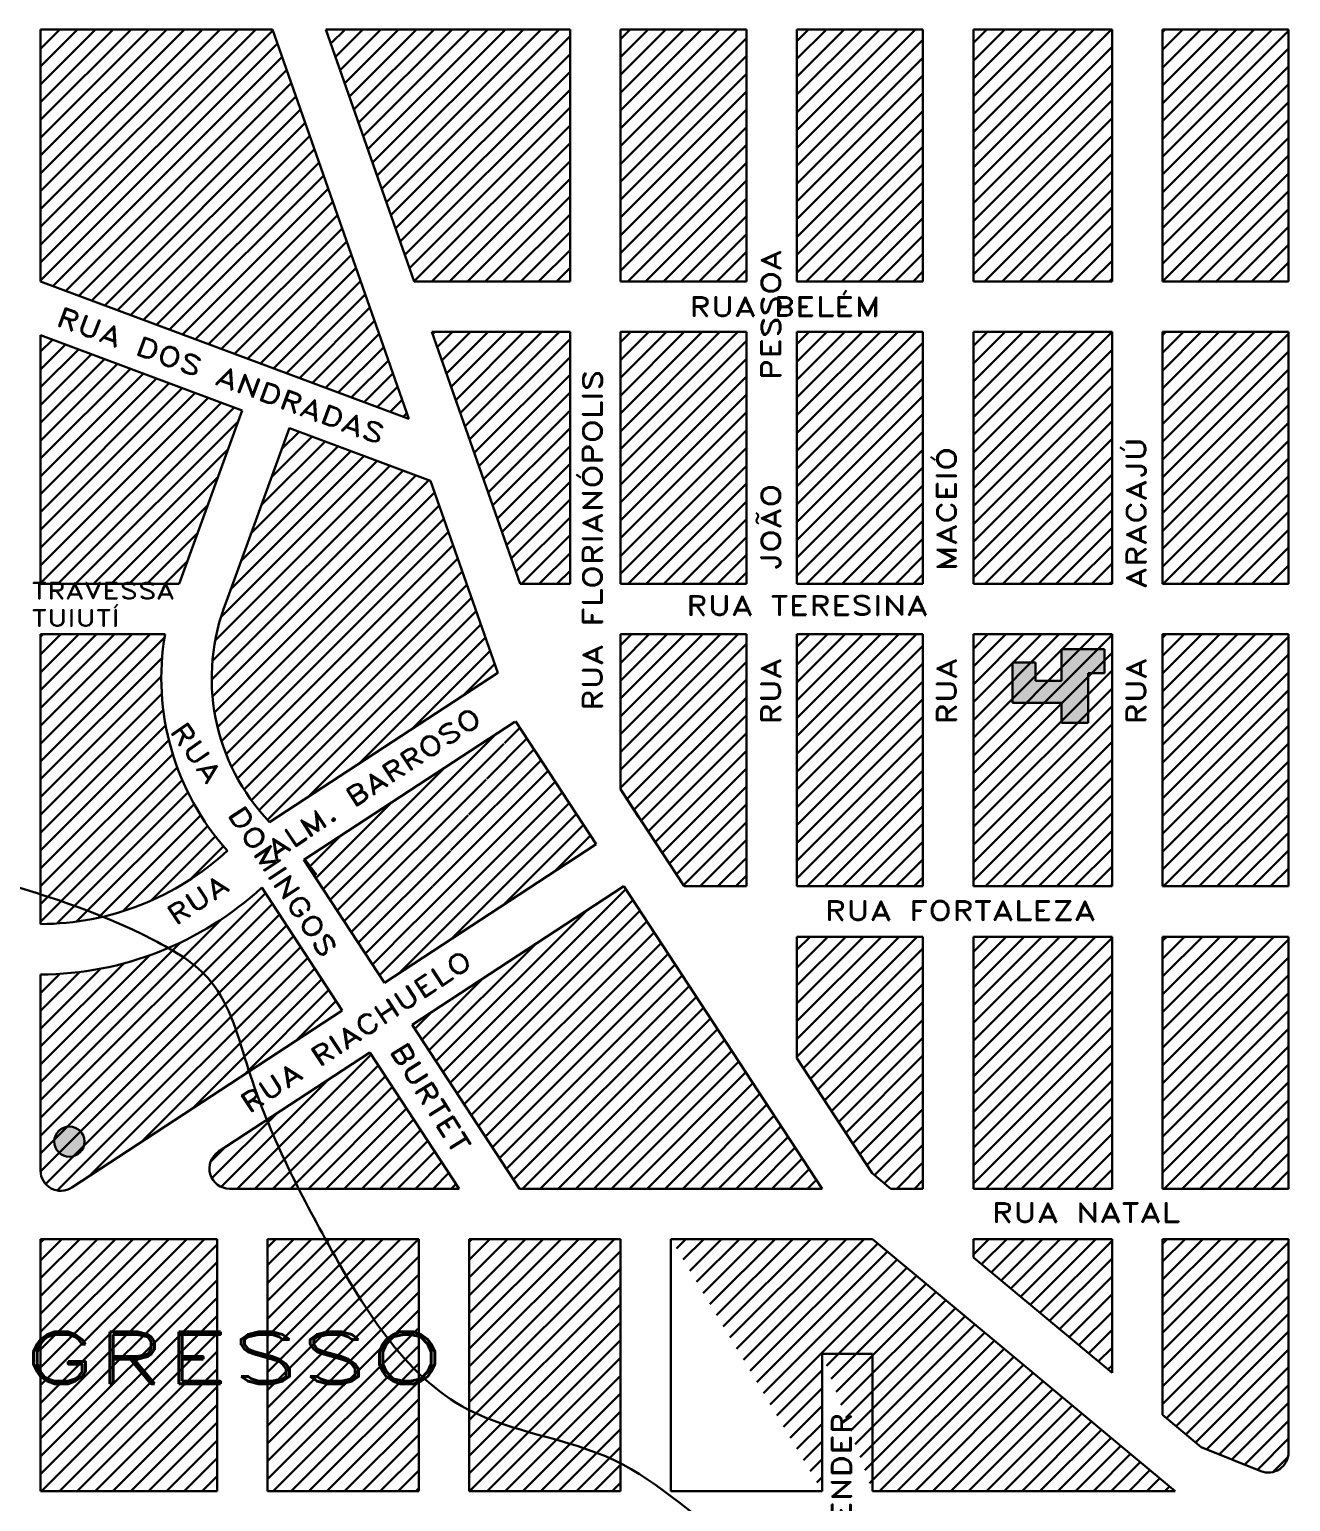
# Model space of a CAD drawing. Extents: x 15348.6 to 15438.1, y 2292.7 to 2368.6.
# Drawn here: x 15395.3 to 15400.3, y 2325.08 to 2330.92 of the extents above; entities that cross this region are included whole.
import ezdxf

# ---------------------------------------------------------------- set-up
doc = ezdxf.new("R2010")
doc.units = 0
doc.header["$LTSCALE"] = 2
doc.header["$MEASUREMENT"] = 0
doc.layers.get('0').update_dxf_attribs({"linetype": 'CONTINUOUS', "lineweight": 30})
for name, color, linetype, lineweight in [('BURTET', 41, 'CONTINUOUS', 30), ('Hidro', 5, 'CONTINUOUS', 30), ('IMÓVEIS', 7, 'CONTINUOUS', 30), ('MUNDSTOCK', 3, 'CONTINUOUS', 30), ('NOVOLESTE', 100, 'CONTINUOUS', 30), ('PROGRESSO', 10, 'CONTINUOUS', 30)]:
    doc.layers.add(name, color=color, linetype=linetype, lineweight=lineweight)
doc.styles.get("Standard").update_dxf_attribs({"font": 'romand.shx'})
pattern_1 = [(45, (0, 0), (-0.03535533905932738, 0.03535533905932738), [])]

msp = doc.modelspace()

# ---------------------------------------------------------------- hatches: boundary and pattern name
at = {"layer": 'BURTET', "linetype": 'Continuous'}
h = msp.add_hatch(dxfattribs=at)
h.set_pattern_fill('ANSI31', color=256, scale=0.4, style=0)
h.set_pattern_definition(pattern_1)
h.paths.add_polyline_path([(15397.44529145551, 2330.916892962602), (15397.44529145551, 2329.916892962602), (15396.82718765652, 2329.916892962602), (15396.47718765652, 2330.916892962602)])
h = msp.add_hatch(dxfattribs=at)
h.set_pattern_fill('ANSI31', color=256, scale=0.4, style=0)
h.set_pattern_definition(pattern_1)
h.paths.add_polyline_path([(15397.64529145551, 2330.916892962602), (15398.14529145551, 2330.916892962602), (15398.14529145551, 2329.916892962602), (15397.64529145551, 2329.916892962602)])
h.paths.add_polyline_path([(15398.34529145551, 2330.916892962602), (15398.84529145551, 2330.916892962602), (15398.84529145551, 2329.916892962602), (15398.34529145551, 2329.916892962602)])
h.paths.add_polyline_path([(15399.04529145551, 2330.916892962602), (15399.59529145551, 2330.916892962602), (15399.59529145551, 2329.916892962602), (15399.04529145551, 2329.916892962602)])
h.paths.add_polyline_path([(15399.79529145551, 2330.916892962602), (15400.29529145551, 2330.916892962602), (15400.29529145551, 2329.916892962602), (15399.79529145551, 2329.916892962602)])
h = msp.add_hatch(dxfattribs=at)
h.set_pattern_fill('ANSI31', color=256, scale=0.4, style=0)
h.set_pattern_definition(pattern_1)
h.paths.add_polyline_path([(15396.89718765652, 2329.716892962601), (15397.44529145551, 2329.716892962601), (15397.44529145551, 2328.716892962601), (15397.24718765652, 2328.716892962601)])
h = msp.add_hatch(dxfattribs=at)
h.set_pattern_fill('ANSI31', color=256, scale=0.4, style=0)
h.set_pattern_definition(pattern_1)
h.paths.add_polyline_path([(15398.14529145551, 2329.716892962601), (15398.14529145551, 2328.716892962601), (15397.64529145551, 2328.716892962601), (15397.64529145551, 2329.716892962601)])
h.paths.add_polyline_path([(15398.34529145551, 2329.716892962601), (15398.34529145551, 2328.716892962601), (15398.84529145551, 2328.716892962601), (15398.84529145551, 2329.716892962601)])
h = msp.add_hatch(dxfattribs=at)
h.set_pattern_fill('ANSI31', color=256, scale=0.4, style=0)
h.set_pattern_definition(pattern_1)
h.paths.add_polyline_path([(15399.79529145551, 2329.716892962601), (15400.29529145551, 2329.716892962601), (15400.29529145551, 2328.716892962601), (15399.79529145551, 2328.716892962601)])
h.paths.add_polyline_path([(15399.04529145551, 2329.716892962601), (15399.59529145551, 2329.716892962601), (15399.59529145551, 2328.716892962601), (15399.04529145551, 2328.716892962601)])
h.paths.add_polyline_path([(15399.79529145551, 2328.516892962602), (15400.29529145551, 2328.516892962602), (15400.29529145551, 2327.516892962602), (15399.79529145551, 2327.516892962602)])
h.paths.add_polyline_path([(15399.04529145551, 2328.516892962602), (15399.59529145551, 2328.516892962602), (15399.59529145551, 2327.516892962602), (15399.04529145551, 2327.516892962602)])
at = {"layer": 'BURTET'}
h = msp.add_hatch(dxfattribs=at)
h.set_pattern_fill('ANSI31', color=256, scale=0.4, style=0)
h.set_pattern_definition(pattern_1)
h.paths.add_polyline_path([(15401.71792020172, 2328.214488638022), (15402.49529145551, 2328.214488638021), (15402.49529145551, 2328.516892962601), (15401.71792020172, 2328.516892962602), (15401.71792020172, 2328.716892962601), (15400.49529145551, 2328.7168929626), (15400.49529145551, 2327.454002048956), (15401.26819888104, 2327.454002048956, -6.118109578324843), (15401.26769682134, 2327.316892962602), (15400.49529145551, 2327.316892962601), (15400.49529145551, 2326.866892962601, 0.4142135623713162), (15400.64529145551, 2326.716892962601), (15401.86305310763, 2326.716892962601, 0.1804436942298137), (15401.96129268839, 2326.753539600183), (15402.10070486611, 2326.874363487537, 0.2175124998542439), (15402.15246528535, 2326.987716849955), (15402.15246528535, 2327.566892962602, -0.1989123673803436), (15402.22568859005, 2327.743669657899), (15402.29386402988, 2328.014488638021), (15401.71792020172, 2328.014488638021)])
h.paths.add_polyline_path([(15400.45371924194, 2327.322444763312), (15398.72276686099, 2327.322444763312), (15398.72276686099, 2327.501016191883), (15400.45371924194, 2327.501016191883)], flags=9)
h.paths.add_polyline_path([(15400.49873521082, 2328.083073358875), (15399.0761161632, 2328.083073358875), (15399.0761161632, 2328.458073358875), (15400.49873521082, 2328.458073358875)], flags=9)
at = {"layer": 'BURTET', "linetype": 'Continuous'}
h = msp.add_hatch(dxfattribs=at)
h.set_pattern_fill('ANSI31', color=256, scale=0.4, style=0)
h.set_pattern_definition(pattern_1)
h.paths.add_polyline_path([(15398.84529145551, 2328.516892962602), (15398.84529145551, 2327.516892962602), (15398.34529145551, 2327.516892962602), (15398.34529145551, 2328.516892962602)])
h.paths.add_polyline_path([(15397.64529145551, 2328.516892962602), (15397.64529145551, 2327.901899276263), (15397.89770663132, 2327.516892962602), (15398.14529145551, 2327.516892962602), (15398.14529145551, 2328.516892962602)])
h = msp.add_hatch(dxfattribs=at)
h.set_pattern_fill('ANSI31', color=256, scale=0.4, style=0)
h.set_pattern_definition(pattern_1)
h.paths.add_polyline_path([(15400.29529145551, 2327.316892962602), (15400.29529145551, 2326.316892962602), (15399.79529145551, 2326.316892962602), (15399.79529145551, 2327.316892962602)])
h.paths.add_polyline_path([(15399.59529145551, 2327.316892962602), (15399.59529145551, 2326.316892962602), (15399.04529145551, 2326.316892962602), (15399.04529145551, 2327.316892962602)])
h.paths.add_polyline_path([(15398.84529145551, 2327.316892962602), (15398.84529145551, 2326.316892962602), (15398.71770144255, 2326.316892962602), (15398.64438789598, 2326.377987584741), (15398.34529145551, 2326.83419635905), (15398.34529145551, 2327.316892962602)])
h = msp.add_hatch(dxfattribs=at)
h.set_pattern_fill('ANSI31', color=256, scale=0.4, style=0)
h.set_pattern_definition(pattern_1)
edge = h.paths.add_edge_path()
edge.add_line((15400.29529145551, 2326.116892962601), (15400.29529145551, 2325.270462191801))
edge.add_arc((15400.21529145551, 2325.270462191801), 0.08, 248.1985905136481, 359.9999999999997, ccw=False)
edge.add_line((15400.1855802014, 2325.19618405653), (15399.94898775608, 2325.290821034661))
edge.add_line((15399.94898775608, 2325.290821034661), (15399.79529145551, 2325.418901285132))
edge.add_line((15399.79529145551, 2325.418901285132), (15399.79529145551, 2326.116892962601))
edge.add_line((15399.79529145551, 2326.116892962601), (15400.29529145551, 2326.116892962601))
h.paths.add_polyline_path([(15399.59529145551, 2326.116892962601), (15399.59529145551, 2325.585567951799), (15399.04529145551, 2326.043901285132), (15399.04529145551, 2326.116892962601)])
at = {"layer": 'IMÓVEIS', "linetype": 'Continuous'}
h = msp.add_hatch(color=256, dxfattribs=at)
h.paths.add_polyline_path([(15399.50079274717, 2328.362917659808), (15399.56555843616, 2328.362917659808), (15399.56555843616, 2328.458065943178), (15399.39412014692, 2328.458065943178), (15399.39412014692, 2328.332470258682), (15399.29125738759, 2328.332470258682), (15399.29125738759, 2328.404782991207), (15399.19982361547, 2328.404782991207), (15399.19982361547, 2328.244933825594), (15399.39412014692, 2328.244933825594), (15399.39412014692, 2328.165009242787), (15399.50079274717, 2328.165009242787)])
h.paths.add_polyline_path([(15395.39974178416, 2326.503679191126, 1), (15395.51977692426, 2326.503679191126, 1)])
h.paths.add_polyline_path([(15398.27786701579, 2324.237677598631), (15398.00356596722, 2324.237677598631), (15398.00356596722, 2324.108275834144), (15398.27786701579, 2324.108275834144)])
h.paths.add_polyline_path([(15392.08036708913, 2326.48516620776), (15391.96874501604, 2326.48516620776), (15391.96874501604, 2326.558345021305), (15391.88154041369, 2326.558345021305), (15391.8815404137, 2326.48516620776), (15391.82572924327, 2326.48516620776), (15391.82572924327, 2326.342293190216), (15392.08036708913, 2326.342293190216)])
h.paths.add_polyline_path([(15392.5891449952, 2327.815676942153), (15392.27491077289, 2327.815676942153), (15392.27491077289, 2327.658716984419), (15392.5891449952, 2327.658716984419)])
h.paths.add_polyline_path([(15389.43441440317, 2327.628077028942, 1), (15389.55444954327, 2327.628077028942, 1)])
h.paths.add_polyline_path([(15391.44799588717, 2326.741763576124), (15391.22146726611, 2326.741763576124), (15391.22146726611, 2326.639462420507), (15391.44799588717, 2326.639462420507)])
h.paths.add_polyline_path([(15389.71173372204, 2325.326455566012), (15389.65373004547, 2325.326455566012), (15389.65373004547, 2325.398035389282), (15389.71173372205, 2325.398035389281), (15389.71173372204, 2325.510518145677), (15389.4148917395, 2325.510518145677), (15389.4148917395, 2325.398035389282), (15389.47630734979, 2325.398035389281), (15389.47630734979, 2325.326455566012), (15389.4148917395, 2325.326455566012), (15389.4148917395, 2325.213972809617), (15389.71173372205, 2325.213972809617)])
h.paths.add_polyline_path([(15389.52748689116, 2325.326455566012), (15389.52748689116, 2325.398035389281), (15389.60255050411, 2325.398035389282), (15389.60255050411, 2325.326455566012)], flags=17)
h.paths.add_polyline_path([(15391.77522501951, 2323.403229579993), (15391.48638306024, 2323.403229579993), (15391.48638306024, 2323.297426672835), (15391.7752250195, 2323.297426672836)])
h.paths.add_polyline_path([(15391.15902866479, 2323.124294692213), (15390.87018670552, 2323.124294692213), (15390.87018670552, 2323.018491785055), (15391.15902866479, 2323.018491785055)])
h.paths.add_polyline_path([(15391.54415133963, 2323.124294692213), (15391.25530938036, 2323.124294692212), (15391.25530938036, 2323.018491785055), (15391.54415133963, 2323.018491785055)])
h.paths.add_polyline_path([(15392.02555454259, 2323.124294692213), (15391.73671258332, 2323.124294692212), (15391.73671258332, 2323.018491785055), (15392.02555454259, 2323.018491785055)])
h.paths.add_polyline_path([(15392.41067721743, 2323.124294692213), (15392.12183525816, 2323.124294692212), (15392.12183525816, 2323.018491785055), (15392.41067721743, 2323.018491785055)])
h.paths.add_polyline_path([(15391.92927401446, 2322.874215044205), (15391.79448105015, 2322.874215044206), (15391.79448105015, 2322.739556897273), (15391.92927401446, 2322.739556897274)])
h.paths.add_polyline_path([(15391.50563909089, 2322.874215044205), (15391.37084612658, 2322.874215044205), (15391.37084612658, 2322.739556897274), (15391.50563909089, 2322.739556897274)])
for points in [[(15399.50079274717, 2328.362917659808), (15399.56555843616, 2328.362917659808), (15399.56555843616, 2328.458065943178), (15399.39412014692, 2328.458065943178), (15399.39412014692, 2328.332470258682), (15399.29125738759, 2328.332470258682), (15399.29125738759, 2328.404782991207), (15399.19982361547, 2328.404782991207), (15399.19982361547, 2328.244933825594), (15399.39412014692, 2328.244933825594), (15399.39412014692, 2328.165009242787), (15399.50079274717, 2328.165009242787)], [(15395.39974178416, 2326.503679191126, 1), (15395.51977692426, 2326.503679191126, 1)]]:
    msp.add_hatch(color=256, dxfattribs=at).paths.add_polyline_path(points)
at = {"layer": 'MUNDSTOCK', "linetype": 'Continuous'}
h = msp.add_hatch(dxfattribs=at)
h.set_pattern_fill('ANSI31', color=256, scale=0.4, style=0)
h.set_pattern_definition(pattern_1)
h.paths.add_polyline_path([(15398.64529145551, 2325.661818609533), (15398.64529145551, 2325.116892962601)], flags=16)
edge = h.paths.add_edge_path()
edge.add_line((15398.64529145551, 2326.116892962601), (15399.84529145551, 2325.116892962601))
edge.add_line((15398.64529145551, 2325.116892962601), (15399.84529145551, 2325.116892962601))
edge.add_line((15398.44529145551, 2325.661818609533), (15398.44529145551, 2325.116892962601))
edge.add_line((15398.64529145551, 2325.116892962601), (15399.14529145551, 2325.116892962601))
edge.add_line((15397.84529145551, 2325.116892962601), (15398.44529145551, 2325.116892962601))
edge.add_line((15397.84529145551, 2326.116892962601), (15397.84529145551, 2325.116892962601))
edge.add_line((15397.84529145551, 2326.116892962601), (15398.64529145551, 2326.116892962601))
at = {"layer": 'PROGRESSO', "linetype": 'Continuous'}
h = msp.add_hatch(dxfattribs=at)
h.set_pattern_fill('ANSI31', color=256, scale=0.4, style=0)
h.set_pattern_definition(pattern_1)
h.paths.add_polyline_path([(15396.26529145551, 2330.916892962602), (15395.34529145551, 2330.916892962602), (15395.34529145551, 2329.916892962602), (15396.80619525999, 2329.371453521242)])
h = msp.add_hatch(dxfattribs=at)
h.set_pattern_fill('ANSI31', color=256, scale=0.4, style=0)
h.set_pattern_definition(pattern_1)
h.paths.add_polyline_path([(15396.14529145551, 2329.404721962153), (15395.89529145551, 2328.716892962601), (15395.34529145551, 2328.716892962601), (15395.34529145551, 2329.703407989084)])
h = msp.add_hatch(dxfattribs=at)
h.set_pattern_fill('ANSI31', color=256, scale=0.4, style=0)
h.set_pattern_definition(pattern_1)
edge = h.paths.add_edge_path()
edge.add_line((15396.33266538427, 2329.334764494241), (15396.89214671944, 2329.125877922808))
edge.add_line((15396.33326063827, 2329.336402226113), (15396.08326063827, 2328.648573226561))
edge.add_arc((15396.84801164601, 2328.342273947677), 0.8238102646116008, 158.1728329885844, 223.8613905738846)
edge.add_line((15397.15872744831, 2328.364218697467), (15396.25402944783, 2327.771442536207))
edge.add_line((15396.89214671944, 2329.125877922808), (15397.15872744831, 2328.364218697467))
h = msp.add_hatch(dxfattribs=at)
h.set_pattern_fill('ANSI31', color=256, scale=0.4, style=0)
h.set_pattern_definition(pattern_1)
edge = h.paths.add_edge_path()
edge.add_arc((15396.84801164601, 2328.342273947677), 1.023810264611601, 170.1797369887159, 221.9314086447716)
edge.add_line((15395.34529145551, 2328.516892962602), (15395.83920261673, 2328.516892962602))
edge.add_line((15395.34529145551, 2328.516892962602), (15395.34529145551, 2327.366894307964))
edge.add_arc((15395.34090662678, 2328.466521028929), 1.09963546331603, 270.2284692104298, 312.7276289660885)
h = msp.add_hatch(dxfattribs=at)
h.set_pattern_fill('ANSI31', color=256, scale=0.4, style=0)
h.set_pattern_definition(pattern_1)
edge = h.paths.add_edge_path()
edge.add_line((15397.2294288494, 2328.171435893275), (15397.54889893767, 2327.684151400124))
edge.add_line((15397.54894494426, 2327.684181544559), (15396.70948613266, 2327.134151400125))
edge.add_line((15397.22680349448, 2328.169715708404), (15396.3900160444, 2327.621435893274))
edge.add_line((15396.3900160444, 2327.621435893274), (15396.70948613266, 2327.134151400125))
h = msp.add_hatch(dxfattribs=at)
h.set_pattern_fill('ANSI31', color=256, scale=0.4, style=0)
h.set_pattern_definition(pattern_1)
h.paths.add_polyline_path([(15397.65855575735, 2327.516892962602), (15398.44529145551, 2326.316892962602), (15397.24529145551, 2326.316892962602), (15396.81914295234, 2326.966892962601)])
edge = h.paths.add_edge_path()
edge.add_line((15396.54219754438, 2327.024540582888), (15395.46913578075, 2326.321449128394))
edge.add_arc((15395.42529145551, 2326.388364561177), 0.08, 180.0000000000001, 303.2336158867067, ccw=False)
edge.add_line((15395.34529145551, 2326.388364561177), (15395.34529145551, 2327.166892962602))
edge.add_arc((15395.34090662678, 2328.466521028929), 1.29963546331603, 270.1933100965672, 312.7276289660885)
edge.add_line((15396.22272745611, 2327.511825076037), (15396.54219754438, 2327.024540582888))
h = msp.add_hatch(dxfattribs=at)
h.set_pattern_fill('ANSI31', color=256, scale=0.4, style=0)
h.set_pattern_definition(pattern_1)
edge = h.paths.add_edge_path()
edge.add_line((15396.65185436406, 2326.857282145365), (15396.05133272012, 2326.463808395385))
edge.add_arc((15396.09517704535, 2326.396892962602), 0.08, 123.2336158867068, 270)
edge.add_line((15396.09517704535, 2326.316892962602), (15397.00614058154, 2326.316892962602))
edge.add_line((15397.00614058154, 2326.316892962602), (15396.65185436406, 2326.857282145365))
h = msp.add_hatch(dxfattribs=at)
h.set_pattern_fill('ANSI31', color=256, scale=0.4, style=0)
h.set_pattern_definition(pattern_1)
h.paths.add_polyline_path([(15395.34529145551, 2326.116892962601), (15396.04529145551, 2326.116892962601), (15396.04529145551, 2325.116892962601), (15395.34529145551, 2325.116892962601)])
h = msp.add_hatch(dxfattribs=at)
h.set_pattern_fill('ANSI31', color=256, scale=0.4, style=0)
h.set_pattern_definition(pattern_1)
h.paths.add_polyline_path([(15396.24529145551, 2326.116892962601), (15396.84529145551, 2326.116892962601), (15396.84529145551, 2325.116892962601), (15396.24529145551, 2325.116892962601)])
h = msp.add_hatch(dxfattribs=at)
h.set_pattern_fill('ANSI31', color=256, scale=0.4, style=0)
h.set_pattern_definition(pattern_1)
h.paths.add_polyline_path([(15397.04529145551, 2326.116892962601), (15397.64529145551, 2326.116892962601), (15397.64529145551, 2325.116892962601), (15397.04529145551, 2325.116892962601)])

# ---------------------------------------------------------------- linework, layer by layer
at = {"color": 7, "linetype": 'Continuous'}
for p, q in [((15395.34529145551, 2330.916892962602), (15395.34529145551, 2329.916892962602)), ((15396.26529145551, 2330.916892962602), (15395.34529145551, 2330.916892962602)), ((15396.26529145551, 2330.916892962602), (15396.80619525999, 2329.371453521242)), ((15396.47718765652, 2330.916892962602), (15396.82718765652, 2329.916892962602)), ((15396.47718765652, 2330.916892962602), (15397.44529145551, 2330.916892962602)), ((15397.44529145551, 2330.916892962602), (15397.44529145551, 2329.916892962602)), ((15397.64529145551, 2330.916892962602), (15397.64529145551, 2329.916892962602)), ((15397.64529145551, 2330.916892962602), (15398.14529145551, 2330.916892962602)), ((15398.14529145551, 2330.916892962602), (15398.14529145551, 2329.916892962602)), ((15398.34529145551, 2330.916892962602), (15398.34529145551, 2329.916892962602)), ((15398.34529145551, 2330.916892962602), (15398.84529145551, 2330.916892962602)), ((15398.84529145551, 2330.916892962602), (15398.84529145551, 2329.916892962602)), ((15399.04529145551, 2330.916892962602), (15399.04529145551, 2329.916892962602)), ((15399.04529145551, 2330.916892962602), (15399.59529145551, 2330.916892962602)), ((15399.59529145551, 2330.916892962602), (15399.59529145551, 2329.916892962602)), ((15399.79529145551, 2330.916892962602), (15399.79529145551, 2329.916892962602)), ((15399.79529145551, 2330.916892962602), (15400.29529145551, 2330.916892962602)), ((15400.29529145551, 2330.916892962602), (15400.29529145551, 2329.916892962602)), ((15395.34529145551, 2329.916892962602), (15396.80619525999, 2329.371453521242)), ((15396.82718765652, 2329.916892962602), (15397.44529145551, 2329.916892962602)), ((15397.64529145551, 2329.916892962602), (15398.14529145551, 2329.916892962602)), ((15398.34529145551, 2329.916892962602), (15398.84529145551, 2329.916892962602)), ((15399.04529145551, 2329.916892962602), (15399.59529145551, 2329.916892962602)), ((15399.79529145551, 2329.916892962602), (15400.29529145551, 2329.916892962602)), ((15395.34529145551, 2329.703407989084), (15395.34529145551, 2328.716892962601)), ((15395.34529145551, 2329.703407989084), (15396.14529145551, 2329.404721962153)), ((15396.89718765652, 2329.716892962601), (15397.24718765652, 2328.716892962601)), ((15396.89718765652, 2329.716892962601), (15397.44529145551, 2329.716892962601)), ((15396.89718765652, 2329.716892962601), (15396.99496693126, 2329.437523606187)), ((15397.44529145551, 2329.716892962601), (15397.44529145551, 2328.716892962601)), ((15397.64529145551, 2329.716892962601), (15397.64529145551, 2328.716892962601)), ((15397.64529145551, 2329.716892962601), (15398.14529145551, 2329.716892962601)), ((15398.14529145551, 2329.716892962601), (15398.14529145551, 2328.716892962601)), ((15398.34529145551, 2329.716892962601), (15398.34529145551, 2328.716892962601)), ((15398.34529145551, 2329.716892962601), (15398.84529145551, 2329.716892962601)), ((15398.84529145551, 2329.716892962601), (15398.84529145551, 2328.716892962601)), ((15399.04529145551, 2329.716892962601), (15399.04529145551, 2328.716892962601)), ((15399.04529145551, 2329.716892962601), (15399.59529145551, 2329.716892962601)), ((15399.59529145551, 2329.716892962601), (15399.59529145551, 2328.716892962601)), ((15399.79529145551, 2329.716892962601), (15399.79529145551, 2328.716892962601)), ((15399.79529145551, 2329.716892962601), (15400.29529145551, 2329.716892962601)), ((15400.29529145551, 2329.716892962601), (15400.29529145551, 2328.716892962601)), ((15396.14529145551, 2329.404721962153), (15395.89529145551, 2328.716892962601)), ((15396.33326063827, 2329.336402226113), (15396.08326063827, 2328.648573226561)), ((15396.33266538427, 2329.334764494241), (15396.89214671944, 2329.125877922808)), ((15396.89214671944, 2329.125877922808), (15397.15872744831, 2328.364218697467)), ((15395.34529145551, 2328.716892962601), (15395.89529145551, 2328.716892962601)), ((15397.24718765652, 2328.716892962601), (15397.44529145551, 2328.716892962601)), ((15397.64529145551, 2328.716892962601), (15398.14529145551, 2328.716892962601)), ((15398.34529145551, 2328.716892962601), (15398.84529145551, 2328.716892962601)), ((15399.04529145551, 2328.716892962601), (15399.59529145551, 2328.716892962601)), ((15399.79529145551, 2328.716892962601), (15400.29529145551, 2328.716892962601)), ((15395.34529145551, 2328.516892962602), (15395.34529145551, 2327.366894307964)), ((15395.34529145551, 2328.516892962602), (15395.83920261673, 2328.516892962602)), ((15397.64529145551, 2328.516892962602), (15398.14529145551, 2328.516892962602)), ((15397.64529145551, 2328.516892962602), (15397.64529145551, 2327.901899276263)), ((15398.14529145551, 2328.516892962602), (15398.14529145551, 2327.516892962602)), ((15398.34529145551, 2328.516892962602), (15398.34529145551, 2327.516892962602)), ((15398.34529145551, 2328.516892962602), (15398.84529145551, 2328.516892962602)), ((15398.84529145551, 2328.516892962602), (15398.84529145551, 2327.516892962602)), ((15399.04529145551, 2328.516892962602), (15399.04529145551, 2327.516892962602)), ((15399.04529145551, 2328.516892962602), (15399.59529145551, 2328.516892962602)), ((15399.59529145551, 2328.516892962602), (15399.59529145551, 2327.516892962602)), ((15399.79529145551, 2328.516892962602), (15399.79529145551, 2327.516892962602)), ((15399.79529145551, 2328.516892962602), (15400.29529145551, 2328.516892962602)), ((15400.29529145551, 2328.516892962602), (15400.29529145551, 2327.516892962602)), ((15397.15872744831, 2328.364218697467), (15396.25402944783, 2327.771442536207)), ((15397.22680349448, 2328.169715708404), (15396.3900160444, 2327.621435893274)), ((15397.2294288494, 2328.171435893275), (15397.54889893767, 2327.684151400124)), ((15397.64529145551, 2327.901899276263), (15397.89770663132, 2327.516892962602)), ((15397.64529145551, 2327.901899276263), (15397.71615736887, 2327.793808215659)), ((15397.54894494426, 2327.684181544559), (15396.70948613266, 2327.134151400125)), ((15396.3900160444, 2327.621435893274), (15396.70948613266, 2327.134151400125)), ((15397.65855575735, 2327.516892962602), (15396.81914295234, 2326.966892962601)), ((15397.65855575735, 2327.516892962602), (15398.44529145551, 2326.316892962602)), ((15397.89770663132, 2327.516892962602), (15398.14529145551, 2327.516892962602)), ((15398.34529145551, 2327.516892962602), (15398.84529145551, 2327.516892962602)), ((15399.04529145551, 2327.516892962602), (15399.59529145551, 2327.516892962602)), ((15399.79529145551, 2327.516892962602), (15400.29529145551, 2327.516892962602)), ((15396.22272745611, 2327.511825076037), (15396.54219754438, 2327.024540582888)), ((15398.34529145551, 2327.316892962602), (15398.84529145551, 2327.316892962602)), ((15398.34529145551, 2327.316892962602), (15398.34529145551, 2326.83419635905)), ((15398.84529145551, 2327.316892962602), (15398.84529145551, 2326.316892962602)), ((15399.04529145551, 2327.316892962602), (15399.59529145551, 2327.316892962602)), ((15399.04529145551, 2327.316892962602), (15399.04529145551, 2326.316892962602)), ((15399.59529145551, 2327.316892962602), (15399.59529145551, 2326.316892962602)), ((15399.79529145551, 2327.316892962602), (15400.29529145551, 2327.316892962602)), ((15399.79529145551, 2327.316892962602), (15399.79529145551, 2326.316892962602)), ((15400.29529145551, 2327.316892962602), (15400.29529145551, 2326.316892962602)), ((15395.34529145551, 2327.166892962602), (15395.34529145551, 2326.388364561177)), ((15396.54219754438, 2327.024540582888), (15395.46913578075, 2326.321449128394)), ((15396.81914295234, 2326.966892962601), (15397.24529145551, 2326.316892962602)), ((15396.65185436406, 2326.857282145365), (15396.05133272012, 2326.463808395385)), ((15396.65185436406, 2326.857282145365), (15397.00614058154, 2326.316892962602)), ((15398.34529145551, 2326.83419635905), (15398.64438789598, 2326.377987584741)), ((15398.64438789598, 2326.377987584741), (15398.71770144255, 2326.316892962602)), ((15396.09517704535, 2326.316892962602), (15397.00614058154, 2326.316892962602)), ((15397.24529145551, 2326.316892962602), (15398.44529145551, 2326.316892962602)), ((15398.71770144255, 2326.316892962602), (15398.84529145551, 2326.316892962602)), ((15399.59529145551, 2326.316892962602), (15399.04529145551, 2326.316892962602)), ((15400.29529145551, 2326.316892962602), (15399.79529145551, 2326.316892962602)), ((15395.34529145551, 2326.116892962601), (15396.04529145551, 2326.116892962601)), ((15395.34529145551, 2326.116892962601), (15395.34529145551, 2325.116892962601)), ((15396.04529145551, 2326.116892962601), (15396.04529145551, 2325.116892962601)), ((15396.24529145551, 2326.116892962601), (15396.84529145551, 2326.116892962601)), ((15396.24529145551, 2326.116892962601), (15396.24529145551, 2325.116892962601)), ((15396.84529145551, 2326.116892962601), (15396.84529145551, 2325.116892962601)), ((15397.04529145551, 2326.116892962601), (15397.64529145551, 2326.116892962601)), ((15397.04529145551, 2326.116892962601), (15397.04529145551, 2325.116892962601)), ((15397.64529145551, 2326.116892962601), (15397.64529145551, 2325.116892962601)), ((15397.84529145551, 2326.116892962601), (15398.64529145551, 2326.116892962601)), ((15397.84529145551, 2326.116892962601), (15397.84529145551, 2325.116892962601)), ((15398.64529145551, 2326.116892962601), (15399.84529145551, 2325.116892962601)), ((15399.59529145551, 2326.116892962601), (15399.04529145551, 2326.116892962601)), ((15399.04529145551, 2326.116892962601), (15399.04529145551, 2326.043901285132)), ((15399.59529145551, 2326.116892962601), (15399.59529145551, 2325.585567951799)), ((15400.29529145551, 2326.116892962601), (15399.79529145551, 2326.116892962601)), ((15399.79529145551, 2326.116892962601), (15399.79529145551, 2325.418901285132)), ((15400.29529145551, 2326.116892962601), (15400.29529145551, 2325.270462191801)), ((15399.04529145551, 2326.043901285132), (15399.59529145551, 2325.585567951799)), ((15398.44529145551, 2325.661818609533), (15398.64529145551, 2325.661818609533)), ((15398.44529145551, 2325.661818609533), (15398.44529145551, 2325.116892962601)), ((15398.64529145551, 2325.661818609533), (15398.64529145551, 2325.116892962601)), ((15398.64529145551, 2325.661818609533), (15398.64529145551, 2325.116892962601)), ((15399.79529145551, 2325.418901285132), (15399.94898775608, 2325.290821034661)), ((15399.94898775608, 2325.290821034661), (15400.1855802014, 2325.19618405653)), ((15395.34529145551, 2325.116892962601), (15396.04529145551, 2325.116892962601)), ((15396.24529145551, 2325.116892962601), (15396.84529145551, 2325.116892962601)), ((15397.04529145551, 2325.116892962601), (15397.64529145551, 2325.116892962601)), ((15397.84529145551, 2325.116892962601), (15398.44529145551, 2325.116892962601)), ((15398.64529145551, 2325.116892962601), (15399.84529145551, 2325.116892962601))]:
    msp.add_line(p, q, dxfattribs=at)
for centre, radius, start, end in [((15396.84801164601, 2328.342273947677), 0.8238102646116008, 158.1728329885844, 223.8613905738846), ((15396.84801164601, 2328.342273947677), 1.023810264611601, 170.1797369887159, 221.9314086447716), ((15395.34090662678, 2328.466521028929), 1.09963546331603, 270.2284692104298, 312.7276289660885), ((15397.73467606952, 2328.58961272888), 1.652467629588207, 215.7613333647492, 218.41600273996), ((15395.34090662678, 2328.466521028929), 1.29963546331603, 270.1933100965672, 312.7276289660885), ((15396.09517704535, 2326.396892962602), 0.08, 123.2336158867068, 270), ((15395.42529145551, 2326.388364561177), 0.08, 180.0000000000001, 303.2336158867067), ((15400.21529145551, 2325.270462191801), 0.08, 248.1985905136482, 359.9999999999997)]:
    msp.add_arc(centre, radius, start, end, dxfattribs=at)
at = {"layer": 'Hidro', "linetype": 'Continuous'}
msp.add_spline([(15403.94956933939, 2321.286776527397), (15403.69745901652, 2321.387513322086), (15403.57140213201, 2321.563802956794), (15403.57140213201, 2321.740091615494), (15403.42013662752, 2321.966749159542), (15402.31084707152, 2322.1934076796), (15401.73099195047, 2322.545985973007), (15401.22676958166, 2322.697090677037), (15400.87381444041, 2322.948933151764), (15400.11748002566, 2323.074853901123), (15399.89058004585, 2323.200774650483), (15399.73931454136, 2323.704458623929), (15399.63846972298, 2324.208142597375), (15399.33593526785, 2324.334063346734), (15398.65523532842, 2324.636273730802), (15398.12580261655, 2324.88811522952), (15397.62037581675, 2325.239372983043), (15397.0405206957, 2325.440846572421), (15396.47326988463, 2326.120819204566), (15396.17073715258, 2326.788200347381), (15396.01946992501, 2327.140778640789), (15395.7925699452, 2327.304475810158), (15395.11187000577, 2327.556318284885), (15394.4437760994, 2327.745199408924)], degree=3, dxfattribs=at)
at = {"layer": 'IMÓVEIS', "linetype": 'Continuous'}
for p, q in [((15399.39412014692, 2328.458065943178), (15399.39412014692, 2328.332470258682)), ((15399.56555843616, 2328.458065943178), (15399.39412014692, 2328.458065943178)), ((15399.56555843616, 2328.362917659808), (15399.56555843616, 2328.458065943178)), ((15399.19982361547, 2328.404782991207), (15399.19982361547, 2328.244933825594)), ((15399.29125738759, 2328.404782991207), (15399.19982361547, 2328.404782991207)), ((15399.29125738759, 2328.332470258682), (15399.29125738759, 2328.404782991207)), ((15399.39412014692, 2328.332470258682), (15399.29125738759, 2328.332470258682)), ((15399.50079274717, 2328.362917659808), (15399.56555843616, 2328.362917659808)), ((15399.50079274717, 2328.165009242787), (15399.50079274717, 2328.362917659808)), ((15399.19982361547, 2328.244933825594), (15399.39412014692, 2328.244933825594)), ((15399.39412014692, 2328.244933825594), (15399.39412014692, 2328.165009242787)), ((15399.39412014692, 2328.165009242787), (15399.50079274717, 2328.165009242787))]:
    msp.add_line(p, q, dxfattribs=at)
msp.add_circle((15395.45975935421, 2326.503679191126), 0.0600175700502725, dxfattribs=at)
at = {"layer": 'NOVOLESTE', "color": 5, "linetype": 'Continuous'}
msp.add_line((15398.64529145551, 2325.116892962601), (15399.14529145551, 2325.116892962601), dxfattribs=at)

# ---------------------------------------------------------------- texts
at = {"color": 7, "linetype": 'Continuous', "extrusion": (0.6427876017935669, -0.0001007323666367063, 0.7660444431189781), "char_height": 0.09999999999999998, "attachment_point": 1}
for s, insert, width, text_direction in [('RUA     JOÃO      PESSOA', (15398.2034529665, 2328.158348993432, 0.03884403238130538), 5.6365, (0.0001567117429127629, 0.9999999877207149, 0)), ('RUA FLORIANÓPOLIS', (15397.49560925967, 2328.212713421793, 0.03884403238130538), 5.6365, (0.0001567117429127629, 0.9999999877207149, 0)), ('RUA    ARACAJÚ', (15399.65197045572, 2328.158348993432, 0.03884403238130538), 5.6365, (0.0001567117429127629, 0.9999999877207149, 0)), ('RUA     MACEIÓ', (15398.90048320628, 2328.158348993432, 0.03884403238130538), 5.6365, (0.0001567117429127629, 0.9999999877207149, 0)), ('{RUA JOÃO E. WENDER}', (15398.4834895056, 2323.937019579125, 0.03884403238130538), 5.636530529179144, (0.0001567117429126519, 0.9999999877207147, 0))]:
    msp.add_mtext(s, dxfattribs=dict(at, insert=insert, width=width, text_direction=text_direction))
at = {"color": 7, "linetype": 'Continuous', "extrusion": (0, -0.6427876096865393, 0.7660444431189781), "attachment_point": 1, "text_direction": (1, 0, 0)}
for s, insert, char_height, width in [('{RUA BELÉM}', (15397.9176531983, 2329.855478014476, 0.03884403238130538), 0.1, 5.636530529179145), ('{TRAVESSA}\\P{TUIUTÍ}', (15395.30958991741, 2328.72262381567, 0.03884403238130538), 0.085, 5.636531), ('{RUA TERESINA}', (15397.90515844348, 2328.669733101093, 0.03884403238130538), 0.1, 5.636530529179145), ('{RUA FORTALEZA}', (15398.45493275144, 2327.45902372915, 0.03884403238130538), 0.1, 5.636530529179145), ('{RUA NATAL}', (15399.11716155139, 2326.26079610542, 0.03884403238130538), 0.1, 5.636530529179145)]:
    msp.add_mtext(s, dxfattribs=dict(at, insert=insert, char_height=char_height, width=width))
at = {"color": 7, "linetype": 'Continuous', "extrusion": (-0.2227483833898929, -0.602958596309667, 0.7660444431189781), "insert": (15395.42845279029, 2329.817989129068, 0.03884403238130538), "char_height": 0.09999999999999998, "width": 5.636530529179144, "attachment_point": 1, "text_direction": (0.9380370548892581, -0.3465349674342939, 0)}
msp.add_mtext('{RUA DOS ANDRADAS}', dxfattribs=at)
at = {"color": 7, "linetype": 'Continuous', "extrusion": (0.3542926651930543, -0.5363325633941474, 0.7660444431189781), "char_height": 0.1, "width": 5.636530529179145, "attachment_point": 1, "text_direction": (0.834385347993398, 0.5511815409227128, 0)}
for s, insert in [('{RUA   ALM. BARROSO}', (15395.83713301136, 2327.423372738853, 0.03884403238130538)), ('{RUA RIACHUELO}', (15396.12850168556, 2326.677050385592, 0.03884403238130538))]:
    msp.add_mtext(s, dxfattribs=dict(at, insert=insert))
at = {"color": 7, "linetype": 'Continuous', "extrusion": (-0.5287929390223747, -0.3654503233089467, 0.7660444431189782), "insert": (15395.91960961581, 2328.177955578532, 0.03884403238130538), "char_height": 0.09999999999999998, "width": 5.636530529179144, "attachment_point": 1, "text_direction": (0.5685397755055113, -0.8226557747126941, 0)}
msp.add_mtext('{RUA}', dxfattribs=at)
at = {"color": 7, "linetype": 'Continuous', "extrusion": (-0.5371866942335077, -0.3529962701007059, 0.7660444431189782), "insert": (15396.14892030298, 2327.845538468434, 0.03884403238130538), "char_height": 0.1, "width": 5.636530529179145, "attachment_point": 1, "text_direction": (0.5491647081884035, -0.8357141396915251, 0)}
msp.add_mtext('{DOMINGOS}', dxfattribs=at)
at = {"color": 7, "linetype": 'Continuous', "extrusion": (-0.5447952267574387, -0.3411364420123502, 0.7660444431189781), "insert": (15396.79369566889, 2326.905874699022, 0.03884403238130538), "char_height": 0.1, "width": 5.636530529179145, "attachment_point": 1, "text_direction": (0.5307140910488786, -0.8475509150264441, 0)}
msp.add_mtext('{BURTET}', dxfattribs=at)
at = {"color": 7, "linetype": 'Continuous', "extrusion": (0, -0.7660444431189779, 0.6427876096865395), "insert": (15394.42644457155, 2325.74831103628, 0.1432195303679396), "char_height": 0.32, "width": 5.737432, "attachment_point": 1, "text_direction": (1, 0, 0)}
msp.add_mtext('{PROGRESSO}', dxfattribs=at)

doc.saveas('drawing.dxf')
